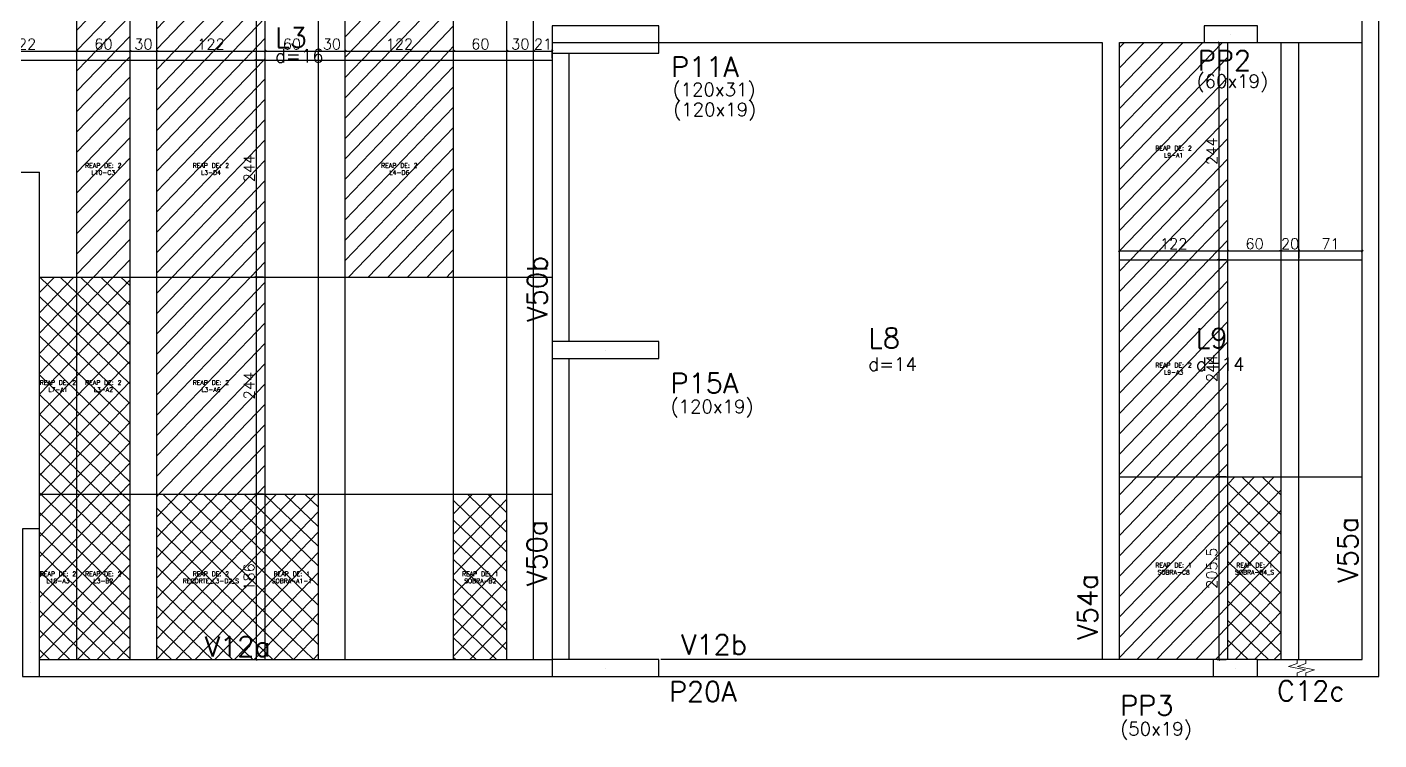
# Model space of a CAD drawing. Extents: x -40810 to 33675, y -2018 to 21213.
# Drawn here: x 19049 to 20570, y 14398 to 15199 of the extents above; entities that cross this region are included whole.
import ezdxf
from ezdxf.enums import TextEntityAlignment as Align

# ---------------------------------------------------------------- set-up
doc = ezdxf.new("R2010")
doc.units = 0
doc.linetypes.add('ESTILO_TQS_0001', pattern=[1, 0.7, -0.3])
doc.layers.get('0').update_dxf_attribs({"color": 1, "lineweight": 9})
for name, color, linetype in [('1', 5, 'Continuous'), ('10', 7, 'Continuous'), ('12', 3, 'Continuous'), ('13', 7, 'Continuous'), ('201', 7, 'ESTILO_TQS_0001'), ('242', 3, 'Continuous'), ('3', 2, 'Continuous'), ('4', 2, 'Continuous'), ('8', 5, 'Continuous'), ('9', 3, 'Continuous'), ('NOMENCLATURA', 7, 'Continuous'), ('P-NOTAS', 7, 'Continuous'), ('Painéis', 255, 'Continuous')]:
    doc.layers.add(name, color=color, linetype=linetype)
doc.layers.add('REAPROVEITAMENTO', color=251, linetype='Continuous', lineweight=9)
doc.styles.add('Romans', font='romans.shx', dxfattribs={"height": 12})
doc.styles.get("Standard").update_dxf_attribs({"font": 'romans.shx', "width": 0.8})
doc.styles.add('standart', font='txt.shx')
doc.dimstyles.new('cotas', dxfattribs={"dimtxt": 9, "dimasz": 2, "dimexe": 2, "dimexo": 2, "dimgap": 2, "dimtad": 1, "dimdec": 1, "dimzin": 12, "dimdsep": 46, "dimtxsty": 'Romans', "dimblk": 'OBLIQUE', "dimcen": 9, "dimclrd": 4, "dimclre": 4, "dimclrt": 240, "dimaunit": 1, "dimadec": 8, "dimazin": 3, "dimtfac": 1, "dimtdec": 1, "dimtix": 1, "dimtmove": 0, "dimatfit": 2, "dimldrblk": 'OBLIQUE', "dimfxl": 1, "dimtolj": 1, "dimtzin": 0, "dimlwd": -1, "dimlwe": -1, "dimarcsym": 0})
pattern_1 = [(46, (-222.171, -201.545), (-11.419519, 11.027702), [])]
pattern_2 = [(46, (-222.171, -201.545), (-11.419519, 11.027702), []), (136, (-222.171, -201.545), (-11.027702, -11.419519), [])]

# ---------------------------------------------------------------- blocks, each defined once
blk = doc.blocks.new('_Oblique')
at = {"color": 0, "linetype": 'ByBlock', "lineweight": -2}
blk.add_line((-0.5, -0.5), (0.5, 0.5), dxfattribs=at)
blk = doc.blocks.new('*D4034')
at = {"layer": 'Defpoints', "color": 0, "linetype": 'Continuous', "ltscale": 30, "transparency": 16777216}
for p in [(19104.7, 15172.2), (18982.7, 15162.2), (19104.7, 15162.2)]:
    blk.add_point(p, dxfattribs=at)
at = {"layer": 'P-NOTAS', "color": 4, "linetype": 'Continuous', "ltscale": 30, "transparency": 16777216}
for p, q in [((18982.7, 15164.2), (18982.7, 15174.2)), ((18982.7, 15172.2), (19104.7, 15172.2)), ((19104.7, 15164.2), (19104.7, 15174.2))]:
    blk.add_line(p, q, dxfattribs=at)
at = {"layer": 'P-NOTAS', "color": 4, "linetype": 'Continuous', "ltscale": 30, "transparency": 16777216, "xscale": 2, "yscale": 2, "zscale": 2, "rotation": 180}
blk.add_blockref('_Oblique', (18982.7, 15172.2), dxfattribs=at)
at = {"layer": 'P-NOTAS', "color": 4, "linetype": 'Continuous', "ltscale": 30, "transparency": 16777216, "xscale": 2, "yscale": 2, "zscale": 2}
blk.add_blockref('_Oblique', (19104.7, 15172.2), dxfattribs=at)
at = {"layer": 'P-NOTAS', "color": 240, "linetype": 'Continuous', "ltscale": 30, "transparency": 16777216, "insert": (19043.7, 15180.2), "char_height": 12, "attachment_point": 5, "style": 'Romans'}
blk.add_mtext('\\A1;122', dxfattribs=at)
blk = doc.blocks.new('*D4035')
at = {"layer": 'Defpoints', "color": 0, "linetype": 'Continuous', "ltscale": 30, "transparency": 16777216}
for p in [(19164.7, 15172.2), (19104.7, 15162.2), (19164.7, 15162.2)]:
    blk.add_point(p, dxfattribs=at)
at = {"layer": 'P-NOTAS', "color": 4, "linetype": 'Continuous', "ltscale": 30, "transparency": 16777216}
for p, q in [((19104.7, 15164.2), (19104.7, 15174.2)), ((19104.7, 15172.2), (19164.7, 15172.2)), ((19164.7, 15164.2), (19164.7, 15174.2))]:
    blk.add_line(p, q, dxfattribs=at)
at = {"layer": 'P-NOTAS', "color": 4, "linetype": 'Continuous', "ltscale": 30, "transparency": 16777216, "xscale": 2, "yscale": 2, "zscale": 2, "rotation": 180}
blk.add_blockref('_Oblique', (19104.7, 15172.2), dxfattribs=at)
at = {"layer": 'P-NOTAS', "color": 4, "linetype": 'Continuous', "ltscale": 30, "transparency": 16777216, "xscale": 2, "yscale": 2, "zscale": 2}
blk.add_blockref('_Oblique', (19164.7, 15172.2), dxfattribs=at)
at = {"layer": 'P-NOTAS', "color": 240, "linetype": 'Continuous', "ltscale": 30, "transparency": 16777216, "insert": (19134.7, 15180.2), "char_height": 12, "attachment_point": 5, "style": 'Romans'}
blk.add_mtext('\\A1;60', dxfattribs=at)
blk = doc.blocks.new('*D4036')
at = {"layer": 'Defpoints', "color": 0, "linetype": 'Continuous', "ltscale": 30, "transparency": 16777216}
for p in [(19194.7, 15172.2), (19164.7, 15162.2), (19194.7, 15162.2)]:
    blk.add_point(p, dxfattribs=at)
at = {"layer": 'P-NOTAS', "color": 4, "linetype": 'Continuous', "ltscale": 30, "transparency": 16777216}
for p, q in [((19164.7, 15164.2), (19164.7, 15174.2)), ((19164.7, 15172.2), (19194.7, 15172.2)), ((19194.7, 15164.2), (19194.7, 15174.2))]:
    blk.add_line(p, q, dxfattribs=at)
at = {"layer": 'P-NOTAS', "color": 4, "linetype": 'Continuous', "ltscale": 30, "transparency": 16777216, "xscale": 2, "yscale": 2, "zscale": 2, "rotation": 180}
blk.add_blockref('_Oblique', (19164.7, 15172.2), dxfattribs=at)
at = {"layer": 'P-NOTAS', "color": 4, "linetype": 'Continuous', "ltscale": 30, "transparency": 16777216, "xscale": 2, "yscale": 2, "zscale": 2}
blk.add_blockref('_Oblique', (19194.7, 15172.2), dxfattribs=at)
at = {"layer": 'P-NOTAS', "color": 240, "linetype": 'Continuous', "ltscale": 30, "transparency": 16777216, "insert": (19179.7, 15180.2), "char_height": 12, "attachment_point": 5, "style": 'Romans'}
blk.add_mtext('\\A1;30', dxfattribs=at)
blk = doc.blocks.new('*D4037')
at = {"layer": 'Defpoints', "color": 0, "linetype": 'Continuous', "ltscale": 30, "transparency": 16777216}
for p in [(19316.7, 15172.2), (19194.7, 15162.2), (19316.7, 15162.2)]:
    blk.add_point(p, dxfattribs=at)
at = {"layer": 'P-NOTAS', "color": 4, "linetype": 'Continuous', "ltscale": 30, "transparency": 16777216}
for p, q in [((19194.7, 15164.2), (19194.7, 15174.2)), ((19194.7, 15172.2), (19316.7, 15172.2)), ((19316.7, 15164.2), (19316.7, 15174.2))]:
    blk.add_line(p, q, dxfattribs=at)
at = {"layer": 'P-NOTAS', "color": 4, "linetype": 'Continuous', "ltscale": 30, "transparency": 16777216, "xscale": 2, "yscale": 2, "zscale": 2, "rotation": 180}
blk.add_blockref('_Oblique', (19194.7, 15172.2), dxfattribs=at)
at = {"layer": 'P-NOTAS', "color": 4, "linetype": 'Continuous', "ltscale": 30, "transparency": 16777216, "xscale": 2, "yscale": 2, "zscale": 2}
blk.add_blockref('_Oblique', (19316.7, 15172.2), dxfattribs=at)
at = {"layer": 'P-NOTAS', "color": 240, "linetype": 'Continuous', "ltscale": 30, "transparency": 16777216, "insert": (19255.7, 15180.2), "char_height": 12, "attachment_point": 5, "style": 'Romans'}
blk.add_mtext('\\A1;122', dxfattribs=at)
blk = doc.blocks.new('*D4038')
at = {"layer": 'Defpoints', "color": 0, "linetype": 'Continuous', "ltscale": 30, "transparency": 16777216}
for p in [(19376.7, 15172.2), (19316.7, 15162.2), (19376.7, 15162.2)]:
    blk.add_point(p, dxfattribs=at)
at = {"layer": 'P-NOTAS', "color": 4, "linetype": 'Continuous', "ltscale": 30, "transparency": 16777216}
for p, q in [((19316.7, 15164.2), (19316.7, 15174.2)), ((19316.7, 15172.2), (19376.7, 15172.2)), ((19376.7, 15164.2), (19376.7, 15174.2))]:
    blk.add_line(p, q, dxfattribs=at)
at = {"layer": 'P-NOTAS', "color": 4, "linetype": 'Continuous', "ltscale": 30, "transparency": 16777216, "xscale": 2, "yscale": 2, "zscale": 2, "rotation": 180}
blk.add_blockref('_Oblique', (19316.7, 15172.2), dxfattribs=at)
at = {"layer": 'P-NOTAS', "color": 4, "linetype": 'Continuous', "ltscale": 30, "transparency": 16777216, "xscale": 2, "yscale": 2, "zscale": 2}
blk.add_blockref('_Oblique', (19376.7, 15172.2), dxfattribs=at)
at = {"layer": 'P-NOTAS', "color": 240, "linetype": 'Continuous', "ltscale": 30, "transparency": 16777216, "insert": (19346.7, 15180.2), "char_height": 12, "attachment_point": 5, "style": 'Romans'}
blk.add_mtext('\\A1;60', dxfattribs=at)
blk = doc.blocks.new('*D4039')
at = {"layer": 'Defpoints', "color": 0, "linetype": 'Continuous', "ltscale": 30, "transparency": 16777216}
for p in [(19406.7, 15172.2), (19376.7, 15162.2), (19406.7, 15162.2)]:
    blk.add_point(p, dxfattribs=at)
at = {"layer": 'P-NOTAS', "color": 4, "linetype": 'Continuous', "ltscale": 30, "transparency": 16777216}
for p, q in [((19376.7, 15164.2), (19376.7, 15174.2)), ((19376.7, 15172.2), (19406.7, 15172.2)), ((19406.7, 15164.2), (19406.7, 15174.2))]:
    blk.add_line(p, q, dxfattribs=at)
at = {"layer": 'P-NOTAS', "color": 4, "linetype": 'Continuous', "ltscale": 30, "transparency": 16777216, "xscale": 2, "yscale": 2, "zscale": 2, "rotation": 180}
blk.add_blockref('_Oblique', (19376.7, 15172.2), dxfattribs=at)
at = {"layer": 'P-NOTAS', "color": 4, "linetype": 'Continuous', "ltscale": 30, "transparency": 16777216, "xscale": 2, "yscale": 2, "zscale": 2}
blk.add_blockref('_Oblique', (19406.7, 15172.2), dxfattribs=at)
at = {"layer": 'P-NOTAS', "color": 240, "linetype": 'Continuous', "ltscale": 30, "transparency": 16777216, "insert": (19391.7, 15180.2), "char_height": 12, "attachment_point": 5, "style": 'Romans'}
blk.add_mtext('\\A1;30', dxfattribs=at)
blk = doc.blocks.new('*D4040')
at = {"layer": 'Defpoints', "color": 0, "linetype": 'Continuous', "ltscale": 30, "transparency": 16777216}
for p in [(19528.7, 15172.2), (19406.7, 15162.2), (19528.7, 15162.2)]:
    blk.add_point(p, dxfattribs=at)
at = {"layer": 'P-NOTAS', "color": 4, "linetype": 'Continuous', "ltscale": 30, "transparency": 16777216}
for p, q in [((19406.7, 15164.2), (19406.7, 15174.2)), ((19406.7, 15172.2), (19528.7, 15172.2)), ((19528.7, 15164.2), (19528.7, 15174.2))]:
    blk.add_line(p, q, dxfattribs=at)
at = {"layer": 'P-NOTAS', "color": 4, "linetype": 'Continuous', "ltscale": 30, "transparency": 16777216, "xscale": 2, "yscale": 2, "zscale": 2, "rotation": 180}
blk.add_blockref('_Oblique', (19406.7, 15172.2), dxfattribs=at)
at = {"layer": 'P-NOTAS', "color": 4, "linetype": 'Continuous', "ltscale": 30, "transparency": 16777216, "xscale": 2, "yscale": 2, "zscale": 2}
blk.add_blockref('_Oblique', (19528.7, 15172.2), dxfattribs=at)
at = {"layer": 'P-NOTAS', "color": 240, "linetype": 'Continuous', "ltscale": 30, "transparency": 16777216, "insert": (19467.7, 15180.2), "char_height": 12, "attachment_point": 5, "style": 'Romans'}
blk.add_mtext('\\A1;122', dxfattribs=at)
blk = doc.blocks.new('*D4041')
at = {"layer": 'Defpoints', "color": 0, "linetype": 'Continuous', "ltscale": 30, "transparency": 16777216}
for p in [(19588.7, 15172.2), (19528.7, 15162.2), (19588.7, 15162.2)]:
    blk.add_point(p, dxfattribs=at)
at = {"layer": 'P-NOTAS', "color": 4, "linetype": 'Continuous', "ltscale": 30, "transparency": 16777216}
for p, q in [((19528.7, 15164.2), (19528.7, 15174.2)), ((19528.7, 15172.2), (19588.7, 15172.2)), ((19588.7, 15164.2), (19588.7, 15174.2))]:
    blk.add_line(p, q, dxfattribs=at)
at = {"layer": 'P-NOTAS', "color": 4, "linetype": 'Continuous', "ltscale": 30, "transparency": 16777216, "xscale": 2, "yscale": 2, "zscale": 2, "rotation": 180}
blk.add_blockref('_Oblique', (19528.7, 15172.2), dxfattribs=at)
at = {"layer": 'P-NOTAS', "color": 4, "linetype": 'Continuous', "ltscale": 30, "transparency": 16777216, "xscale": 2, "yscale": 2, "zscale": 2}
blk.add_blockref('_Oblique', (19588.7, 15172.2), dxfattribs=at)
at = {"layer": 'P-NOTAS', "color": 240, "linetype": 'Continuous', "ltscale": 30, "transparency": 16777216, "insert": (19558.7, 15180.2), "char_height": 12, "attachment_point": 5, "style": 'Romans'}
blk.add_mtext('\\A1;60', dxfattribs=at)
blk = doc.blocks.new('*D4042')
at = {"layer": 'Defpoints', "color": 0, "linetype": 'Continuous', "ltscale": 30, "transparency": 16777216}
for p in [(19618.7, 15172.2), (19588.7, 15162.2), (19618.7, 15162.2)]:
    blk.add_point(p, dxfattribs=at)
at = {"layer": 'P-NOTAS', "color": 4, "linetype": 'Continuous', "ltscale": 30, "transparency": 16777216}
for p, q in [((19588.7, 15164.2), (19588.7, 15174.2)), ((19588.7, 15172.2), (19618.7, 15172.2)), ((19618.7, 15164.2), (19618.7, 15174.2))]:
    blk.add_line(p, q, dxfattribs=at)
at = {"layer": 'P-NOTAS', "color": 4, "linetype": 'Continuous', "ltscale": 30, "transparency": 16777216, "xscale": 2, "yscale": 2, "zscale": 2, "rotation": 180}
blk.add_blockref('_Oblique', (19588.7, 15172.2), dxfattribs=at)
at = {"layer": 'P-NOTAS', "color": 4, "linetype": 'Continuous', "ltscale": 30, "transparency": 16777216, "xscale": 2, "yscale": 2, "zscale": 2}
blk.add_blockref('_Oblique', (19618.7, 15172.2), dxfattribs=at)
at = {"layer": 'P-NOTAS', "color": 240, "linetype": 'Continuous', "ltscale": 30, "transparency": 16777216, "insert": (19603.7, 15180.2), "char_height": 12, "attachment_point": 5, "style": 'Romans'}
blk.add_mtext('\\A1;30', dxfattribs=at)
blk = doc.blocks.new('*D4043')
at = {"layer": 'Defpoints', "color": 0, "linetype": 'Continuous', "ltscale": 30, "transparency": 16777216}
for p in [(19639.7, 15172.2), (19618.7, 15162.2), (19639.7, 15162.2)]:
    blk.add_point(p, dxfattribs=at)
at = {"layer": 'P-NOTAS', "color": 4, "linetype": 'Continuous', "ltscale": 30, "transparency": 16777216}
for p, q in [((19618.7, 15164.2), (19618.7, 15174.2)), ((19618.7, 15172.2), (19639.7, 15172.2)), ((19639.7, 15164.2), (19639.7, 15174.2))]:
    blk.add_line(p, q, dxfattribs=at)
at = {"layer": 'P-NOTAS', "color": 4, "linetype": 'Continuous', "ltscale": 30, "transparency": 16777216, "xscale": 2, "yscale": 2, "zscale": 2, "rotation": 180}
blk.add_blockref('_Oblique', (19618.7, 15172.2), dxfattribs=at)
at = {"layer": 'P-NOTAS', "color": 4, "linetype": 'Continuous', "ltscale": 30, "transparency": 16777216, "xscale": 2, "yscale": 2, "zscale": 2}
blk.add_blockref('_Oblique', (19639.7, 15172.2), dxfattribs=at)
at = {"layer": 'P-NOTAS', "color": 240, "linetype": 'Continuous', "ltscale": 30, "transparency": 16777216, "insert": (19629.2, 15180.2), "char_height": 12, "attachment_point": 5, "style": 'Romans'}
blk.add_mtext('\\A1;21', dxfattribs=at)
blk = doc.blocks.new('*D4046')
at = {"layer": 'Defpoints', "color": 0, "linetype": 'Continuous', "ltscale": 30, "transparency": 16777216}
for p in [(19316.6, 15406.2), (19306.6, 15162.2), (19316.6, 15162.2)]:
    blk.add_point(p, dxfattribs=at)
at = {"layer": 'P-NOTAS', "color": 4, "linetype": 'Continuous', "ltscale": 30, "transparency": 16777216}
for p, q in [((19314.6, 15406.2), (19304.6, 15406.2)), ((19306.6, 15406.2), (19306.6, 15162.2)), ((19314.6, 15162.2), (19304.6, 15162.2))]:
    blk.add_line(p, q, dxfattribs=at)
at = {"layer": 'P-NOTAS', "color": 4, "linetype": 'Continuous', "ltscale": 30, "transparency": 16777216, "xscale": 2, "yscale": 2, "zscale": 2}
for p, rotation in [((19306.6, 15406.2), 90), ((19306.6, 15162.2), 270)]:
    blk.add_blockref('_Oblique', p, dxfattribs=dict(at, rotation=rotation))
at = {"layer": 'P-NOTAS', "color": 240, "linetype": 'Continuous', "ltscale": 30, "transparency": 16777216, "insert": (19298.6, 15284.2), "char_height": 12, "attachment_point": 5, "rotation": 90, "style": 'Romans'}
blk.add_mtext('\\A1;244', dxfattribs=at)
blk = doc.blocks.new('*D4047')
at = {"layer": 'Defpoints', "color": 0, "linetype": 'Continuous', "ltscale": 30, "transparency": 16777216}
for p in [(19316.6, 15162.2), (19306.6, 14918.2), (19316.6, 14918.2)]:
    blk.add_point(p, dxfattribs=at)
at = {"layer": 'P-NOTAS', "color": 4, "linetype": 'Continuous', "ltscale": 30, "transparency": 16777216}
for p, q in [((19314.6, 15162.2), (19304.6, 15162.2)), ((19306.6, 15162.2), (19306.6, 14918.2)), ((19314.6, 14918.2), (19304.6, 14918.2))]:
    blk.add_line(p, q, dxfattribs=at)
at = {"layer": 'P-NOTAS', "color": 4, "linetype": 'Continuous', "ltscale": 30, "transparency": 16777216, "xscale": 2, "yscale": 2, "zscale": 2}
for p, rotation in [((19306.6, 15162.2), 90), ((19306.6, 14918.2), 270)]:
    blk.add_blockref('_Oblique', p, dxfattribs=dict(at, rotation=rotation))
at = {"layer": 'P-NOTAS', "color": 240, "linetype": 'Continuous', "ltscale": 30, "transparency": 16777216, "insert": (19298.6, 15040.2), "char_height": 12, "attachment_point": 5, "rotation": 90, "style": 'Romans'}
blk.add_mtext('\\A1;244', dxfattribs=at)
blk = doc.blocks.new('*D4048')
at = {"layer": 'Defpoints', "color": 0, "linetype": 'Continuous', "ltscale": 30, "transparency": 16777216}
for p in [(19316.6, 14918.2), (19306.6, 14674.2), (19316.6, 14674.2)]:
    blk.add_point(p, dxfattribs=at)
at = {"layer": 'P-NOTAS', "color": 4, "linetype": 'Continuous', "ltscale": 30, "transparency": 16777216}
for p, q in [((19314.6, 14918.2), (19304.6, 14918.2)), ((19306.6, 14918.2), (19306.6, 14674.2)), ((19314.6, 14674.2), (19304.6, 14674.2))]:
    blk.add_line(p, q, dxfattribs=at)
at = {"layer": 'P-NOTAS', "color": 4, "linetype": 'Continuous', "ltscale": 30, "transparency": 16777216, "xscale": 2, "yscale": 2, "zscale": 2}
for p, rotation in [((19306.6, 14918.2), 90), ((19306.6, 14674.2), 270)]:
    blk.add_blockref('_Oblique', p, dxfattribs=dict(at, rotation=rotation))
at = {"layer": 'P-NOTAS', "color": 240, "linetype": 'Continuous', "ltscale": 30, "transparency": 16777216, "insert": (19298.6, 14796.2), "char_height": 12, "attachment_point": 5, "rotation": 90, "style": 'Romans'}
blk.add_mtext('\\A1;244', dxfattribs=at)
blk = doc.blocks.new('*D4049')
at = {"layer": 'Defpoints', "color": 0, "linetype": 'Continuous', "ltscale": 30, "transparency": 16777216}
for p in [(19316.6, 14674.2), (19306.6, 14488.2), (19316.6, 14488.2)]:
    blk.add_point(p, dxfattribs=at)
at = {"layer": 'P-NOTAS', "color": 4, "linetype": 'Continuous', "ltscale": 30, "transparency": 16777216}
for p, q in [((19314.6, 14674.2), (19304.6, 14674.2)), ((19306.6, 14674.2), (19306.6, 14488.2)), ((19314.6, 14488.2), (19304.6, 14488.2))]:
    blk.add_line(p, q, dxfattribs=at)
at = {"layer": 'P-NOTAS', "color": 4, "linetype": 'Continuous', "ltscale": 30, "transparency": 16777216, "xscale": 2, "yscale": 2, "zscale": 2}
for p, rotation in [((19306.6, 14674.2), 90), ((19306.6, 14488.2), 270)]:
    blk.add_blockref('_Oblique', p, dxfattribs=dict(at, rotation=rotation))
at = {"layer": 'P-NOTAS', "color": 240, "linetype": 'Continuous', "ltscale": 30, "transparency": 16777216, "insert": (19298.6, 14581.2), "char_height": 12, "attachment_point": 5, "rotation": 90, "style": 'Romans'}
blk.add_mtext('\\A1;186', dxfattribs=at)
blk = doc.blocks.new('*D4057')
at = {"layer": 'Defpoints', "color": 0, "linetype": 'Continuous', "ltscale": 30, "transparency": 16777216}
for p in [(20277.7, 14937.7), (20399.7, 14947.7), (20399.7, 14937.7)]:
    blk.add_point(p, dxfattribs=at)
at = {"layer": 'P-NOTAS', "color": 4, "linetype": 'Continuous', "ltscale": 30, "transparency": 16777216}
for p, q in [((20277.7, 14939.7), (20277.7, 14949.7)), ((20277.7, 14947.7), (20399.7, 14947.7)), ((20399.7, 14939.7), (20399.7, 14949.7))]:
    blk.add_line(p, q, dxfattribs=at)
at = {"layer": 'P-NOTAS', "color": 4, "linetype": 'Continuous', "ltscale": 30, "transparency": 16777216, "xscale": 2, "yscale": 2, "zscale": 2, "rotation": 180}
blk.add_blockref('_Oblique', (20277.7, 14947.7), dxfattribs=at)
at = {"layer": 'P-NOTAS', "color": 4, "linetype": 'Continuous', "ltscale": 30, "transparency": 16777216, "xscale": 2, "yscale": 2, "zscale": 2}
blk.add_blockref('_Oblique', (20399.7, 14947.7), dxfattribs=at)
at = {"layer": 'P-NOTAS', "color": 240, "linetype": 'Continuous', "ltscale": 30, "transparency": 16777216, "insert": (20338.7, 14955.7), "char_height": 12, "attachment_point": 5, "style": 'Romans'}
blk.add_mtext('\\A1;122', dxfattribs=at)
blk = doc.blocks.new('*D4058')
at = {"layer": 'Defpoints', "color": 0, "linetype": 'Continuous', "ltscale": 30, "transparency": 16777216}
for p in [(20399.7, 14937.7), (20459.7, 14947.7), (20459.7, 14937.7)]:
    blk.add_point(p, dxfattribs=at)
at = {"layer": 'P-NOTAS', "color": 4, "linetype": 'Continuous', "ltscale": 30, "transparency": 16777216}
for p, q in [((20399.7, 14939.7), (20399.7, 14949.7)), ((20399.7, 14947.7), (20459.7, 14947.7)), ((20459.7, 14939.7), (20459.7, 14949.7))]:
    blk.add_line(p, q, dxfattribs=at)
at = {"layer": 'P-NOTAS', "color": 4, "linetype": 'Continuous', "ltscale": 30, "transparency": 16777216, "xscale": 2, "yscale": 2, "zscale": 2, "rotation": 180}
blk.add_blockref('_Oblique', (20399.7, 14947.7), dxfattribs=at)
at = {"layer": 'P-NOTAS', "color": 4, "linetype": 'Continuous', "ltscale": 30, "transparency": 16777216, "xscale": 2, "yscale": 2, "zscale": 2}
blk.add_blockref('_Oblique', (20459.7, 14947.7), dxfattribs=at)
at = {"layer": 'P-NOTAS', "color": 240, "linetype": 'Continuous', "ltscale": 30, "transparency": 16777216, "insert": (20429.7, 14955.7), "char_height": 12, "attachment_point": 5, "style": 'Romans'}
blk.add_mtext('\\A1;60', dxfattribs=at)
blk = doc.blocks.new('*D4059')
at = {"layer": 'Defpoints', "color": 0, "linetype": 'Continuous', "ltscale": 30, "transparency": 16777216}
for p in [(20459.7, 14937.7), (20479.7, 14947.7), (20479.7, 14937.7)]:
    blk.add_point(p, dxfattribs=at)
at = {"layer": 'P-NOTAS', "color": 4, "linetype": 'Continuous', "ltscale": 30, "transparency": 16777216}
for p, q in [((20459.7, 14947.7), (20457.7, 14947.7)), ((20459.7, 14939.7), (20459.7, 14949.7)), ((20459.7, 14947.7), (20479.7, 14947.7)), ((20479.7, 14939.7), (20479.7, 14949.7)), ((20479.7, 14947.7), (20481.7, 14947.7))]:
    blk.add_line(p, q, dxfattribs=at)
at = {"layer": 'P-NOTAS', "color": 4, "linetype": 'Continuous', "ltscale": 30, "transparency": 16777216, "xscale": 2, "yscale": 2, "zscale": 2}
blk.add_blockref('_Oblique', (20459.7, 14947.7), dxfattribs=at)
at = {"layer": 'P-NOTAS', "color": 4, "linetype": 'Continuous', "ltscale": 30, "transparency": 16777216, "xscale": 2, "yscale": 2, "zscale": 2, "rotation": 180}
blk.add_blockref('_Oblique', (20479.7, 14947.7), dxfattribs=at)
at = {"layer": 'P-NOTAS', "color": 240, "linetype": 'Continuous', "ltscale": 30, "transparency": 16777216, "insert": (20469.7, 14955.7), "char_height": 12, "attachment_point": 5, "style": 'Romans'}
blk.add_mtext('\\A1;20', dxfattribs=at)
blk = doc.blocks.new('*D4060')
at = {"layer": 'Defpoints', "color": 0, "linetype": 'Continuous', "ltscale": 30, "transparency": 16777216}
for p in [(20479.7, 14937.7), (20550.7, 14947.7), (20550.7, 14937.7)]:
    blk.add_point(p, dxfattribs=at)
at = {"layer": 'P-NOTAS', "color": 4, "linetype": 'Continuous', "ltscale": 30, "transparency": 16777216}
for p, q in [((20479.7, 14939.7), (20479.7, 14949.7)), ((20479.7, 14947.7), (20550.7, 14947.7)), ((20550.7, 14939.7), (20550.7, 14949.7))]:
    blk.add_line(p, q, dxfattribs=at)
at = {"layer": 'P-NOTAS', "color": 4, "linetype": 'Continuous', "ltscale": 30, "transparency": 16777216, "xscale": 2, "yscale": 2, "zscale": 2, "rotation": 180}
blk.add_blockref('_Oblique', (20479.7, 14947.7), dxfattribs=at)
at = {"layer": 'P-NOTAS', "color": 4, "linetype": 'Continuous', "ltscale": 30, "transparency": 16777216, "xscale": 2, "yscale": 2, "zscale": 2}
blk.add_blockref('_Oblique', (20550.7, 14947.7), dxfattribs=at)
at = {"layer": 'P-NOTAS', "color": 240, "linetype": 'Continuous', "ltscale": 30, "transparency": 16777216, "insert": (20515.2, 14955.7), "char_height": 12, "attachment_point": 5, "style": 'Romans'}
blk.add_mtext('\\A1;71', dxfattribs=at)
blk = doc.blocks.new('*D4061')
at = {"layer": 'Defpoints', "color": 0, "linetype": 'Continuous', "ltscale": 30, "transparency": 16777216}
for p in [(20399.6, 15181.7), (20389.6, 14937.7), (20399.6, 14937.7)]:
    blk.add_point(p, dxfattribs=at)
at = {"layer": 'P-NOTAS', "color": 4, "linetype": 'Continuous', "ltscale": 30, "transparency": 16777216}
for p, q in [((20397.6, 15181.7), (20387.6, 15181.7)), ((20389.6, 15181.7), (20389.6, 14937.7)), ((20397.6, 14937.7), (20387.6, 14937.7))]:
    blk.add_line(p, q, dxfattribs=at)
at = {"layer": 'P-NOTAS', "color": 4, "linetype": 'Continuous', "ltscale": 30, "transparency": 16777216, "xscale": 2, "yscale": 2, "zscale": 2}
for p, rotation in [((20389.6, 15181.7), 90), ((20389.6, 14937.7), 270)]:
    blk.add_blockref('_Oblique', p, dxfattribs=dict(at, rotation=rotation))
at = {"layer": 'P-NOTAS', "color": 240, "linetype": 'Continuous', "ltscale": 30, "transparency": 16777216, "insert": (20381.6, 15059.7), "char_height": 12, "attachment_point": 5, "rotation": 90, "style": 'Romans'}
blk.add_mtext('\\A1;244', dxfattribs=at)
blk = doc.blocks.new('*D4062')
at = {"layer": 'Defpoints', "color": 0, "linetype": 'Continuous', "ltscale": 30, "transparency": 16777216}
for p in [(20399.6, 14937.7), (20389.6, 14693.7), (20399.6, 14693.7)]:
    blk.add_point(p, dxfattribs=at)
at = {"layer": 'P-NOTAS', "color": 4, "linetype": 'Continuous', "ltscale": 30, "transparency": 16777216}
for p, q in [((20397.6, 14937.7), (20387.6, 14937.7)), ((20389.6, 14937.7), (20389.6, 14693.7)), ((20397.6, 14693.7), (20387.6, 14693.7))]:
    blk.add_line(p, q, dxfattribs=at)
at = {"layer": 'P-NOTAS', "color": 4, "linetype": 'Continuous', "ltscale": 30, "transparency": 16777216, "xscale": 2, "yscale": 2, "zscale": 2}
for p, rotation in [((20389.6, 14937.7), 90), ((20389.6, 14693.7), 270)]:
    blk.add_blockref('_Oblique', p, dxfattribs=dict(at, rotation=rotation))
at = {"layer": 'P-NOTAS', "color": 240, "linetype": 'Continuous', "ltscale": 30, "transparency": 16777216, "insert": (20381.6, 14815.7), "char_height": 12, "attachment_point": 5, "rotation": 90, "style": 'Romans'}
blk.add_mtext('\\A1;244', dxfattribs=at)
blk = doc.blocks.new('*D4063')
at = {"layer": 'Defpoints', "color": 0, "linetype": 'Continuous', "ltscale": 30, "transparency": 16777216}
for p in [(20399.6, 14693.7), (20389.6, 14488.2), (20399.6, 14488.2)]:
    blk.add_point(p, dxfattribs=at)
at = {"layer": 'P-NOTAS', "color": 4, "linetype": 'Continuous', "ltscale": 30, "transparency": 16777216}
for p, q in [((20397.6, 14693.7), (20387.6, 14693.7)), ((20389.6, 14693.7), (20389.6, 14488.2)), ((20397.6, 14488.2), (20387.6, 14488.2))]:
    blk.add_line(p, q, dxfattribs=at)
at = {"layer": 'P-NOTAS', "color": 4, "linetype": 'Continuous', "ltscale": 30, "transparency": 16777216, "xscale": 2, "yscale": 2, "zscale": 2}
for p, rotation in [((20389.6, 14693.7), 90), ((20389.6, 14488.2), 270)]:
    blk.add_blockref('_Oblique', p, dxfattribs=dict(at, rotation=rotation))
at = {"layer": 'P-NOTAS', "color": 240, "linetype": 'Continuous', "ltscale": 30, "transparency": 16777216, "insert": (20381.6, 14591), "char_height": 12, "attachment_point": 5, "rotation": 90, "style": 'Romans'}
blk.add_mtext('\\A1;205.5', dxfattribs=at)

msp = doc.modelspace()

# ---------------------------------------------------------------- hatches: boundary and pattern name
at = {"layer": 'REAPROVEITAMENTO', "linetype": 'Continuous', "ltscale": 30, "true_color": 0xf8d731, "transparency": 33554687}
h = msp.add_hatch(dxfattribs=at)
h.set_pattern_fill('ANSI31', color=40, scale=5, angle=1)
h.set_pattern_definition(pattern_1)
h.paths.add_polyline_path([(19164.652, 15406.224), (19104.652, 15406.224), (19104.652, 15162.224), (19164.652, 15162.224)])
h = msp.add_hatch(dxfattribs=at)
h.set_pattern_fill('ANSI31', color=40, scale=5, angle=1)
h.set_pattern_definition(pattern_1)
h.paths.add_polyline_path([(19316.652, 15406.224), (19194.652, 15406.224), (19194.652, 15162.224), (19316.652, 15162.224)])
h = msp.add_hatch(dxfattribs=at)
h.set_pattern_fill('ANSI31', color=40, scale=5, angle=1)
h.set_pattern_definition(pattern_1)
h.paths.add_polyline_path([(19528.652, 15406.224), (19406.652, 15406.224), (19406.652, 15162.224), (19528.652, 15162.224)])
h = msp.add_hatch(dxfattribs=at)
h.set_pattern_fill('ANSI31', color=40, scale=5, angle=1)
h.set_pattern_definition(pattern_1)
h.paths.add_polyline_path([(20399.652, 15181.724), (20373.152, 15181.724), (20277.623, 15181.724), (20277.623, 14937.724), (20399.652, 14937.724)])
h = msp.add_hatch(dxfattribs=at)
h.set_pattern_fill('ANSI31', color=40, scale=5, angle=1)
h.set_pattern_definition(pattern_1)
h.paths.add_polyline_path([(19164.652, 15162.224), (19104.652, 15162.224), (19104.652, 14918.224), (19164.652, 14918.224)])
h = msp.add_hatch(dxfattribs=at)
h.set_pattern_fill('ANSI31', color=40, scale=5, angle=1)
h.set_pattern_definition(pattern_1)
h.paths.add_polyline_path([(19316.652, 15162.224), (19194.652, 15162.224), (19194.652, 14918.224), (19316.652, 14918.224)])
h = msp.add_hatch(dxfattribs=at)
h.set_pattern_fill('ANSI31', color=40, scale=5, angle=1)
h.set_pattern_definition(pattern_1)
h.paths.add_polyline_path([(19528.652, 15162.224), (19406.652, 15162.224), (19406.652, 14918.224), (19528.652, 14918.224)])
h = msp.add_hatch(dxfattribs=at)
h.set_pattern_fill('ANSI31', color=40, scale=5, angle=1)
h.set_pattern_definition(pattern_1)
h.paths.add_polyline_path([(20399.652, 14937.724), (20277.623, 14937.724), (20277.623, 14693.724), (20399.652, 14693.724)])
h = msp.add_hatch(dxfattribs=at)
h.set_pattern_fill('ANSI37', color=40, scale=5, angle=1)
h.set_pattern_definition(pattern_2)
h.paths.add_polyline_path([(19104.652, 14918.224), (19062.623, 14918.224), (19062.623, 14674.224), (19104.652, 14674.224)])
h = msp.add_hatch(dxfattribs=at)
h.set_pattern_fill('ANSI37', color=40, scale=5, angle=1)
h.set_pattern_definition(pattern_2)
h.paths.add_polyline_path([(19164.652, 14918.224), (19104.652, 14918.224), (19104.652, 14674.224), (19164.652, 14674.224)])
h = msp.add_hatch(dxfattribs=at)
h.set_pattern_fill('ANSI31', color=40, scale=5, angle=1)
h.set_pattern_definition(pattern_1)
h.paths.add_polyline_path([(19316.652, 14918.224), (19194.652, 14918.224), (19194.652, 14674.224), (19316.652, 14674.224)])
h = msp.add_hatch(dxfattribs=at)
h.set_pattern_fill('ANSI31', color=40, scale=5, angle=1)
h.set_pattern_definition(pattern_1)
h.paths.add_polyline_path([(20399.652, 14693.724), (20277.623, 14693.724), (20277.623, 14488.269), (20383.118, 14488.269), (20399.652, 14488.269)])
h = msp.add_hatch(dxfattribs=at)
h.set_pattern_fill('ANSI37', color=40, scale=5, angle=1)
h.set_pattern_definition(pattern_2)
h.paths.add_polyline_path([(20459.652, 14693.724), (20399.652, 14693.724), (20399.652, 14488.269), (20433.118, 14488.269), (20459.652, 14488.269)])
h = msp.add_hatch(dxfattribs=at)
h.set_pattern_fill('ANSI37', color=40, scale=5, angle=1)
h.set_pattern_definition(pattern_2)
h.paths.add_polyline_path([(19104.652, 14674.224), (19062.623, 14674.224), (19062.623, 14635.269), (19062.623, 14488.269), (19104.652, 14488.269)])
h = msp.add_hatch(dxfattribs=at)
h.set_pattern_fill('ANSI37', color=40, scale=5, angle=1)
h.set_pattern_definition(pattern_2)
h.paths.add_polyline_path([(19164.652, 14674.224), (19104.652, 14674.224), (19104.652, 14488.269), (19164.652, 14488.269)])
h = msp.add_hatch(dxfattribs=at)
h.set_pattern_fill('ANSI37', color=40, scale=5, angle=1)
h.set_pattern_definition(pattern_2)
h.paths.add_polyline_path([(19316.652, 14674.224), (19194.652, 14674.224), (19194.652, 14488.269), (19316.652, 14488.269)])
h = msp.add_hatch(dxfattribs=at)
h.set_pattern_fill('ANSI37', color=40, scale=5, angle=1)
h.set_pattern_definition(pattern_2)
h.paths.add_polyline_path([(19376.652, 14674.224), (19316.652, 14674.224), (19316.652, 14488.269), (19376.652, 14488.269)])
h = msp.add_hatch(dxfattribs=at)
h.set_pattern_fill('ANSI37', color=40, scale=5, angle=1)
h.set_pattern_definition(pattern_2)
h.paths.add_polyline_path([(19588.652, 14674.224), (19528.652, 14674.224), (19528.652, 14488.269), (19588.652, 14488.269)])

# ---------------------------------------------------------------- linework, layer by layer
for points in [[(20477.505, 14488.269), (20477.505, 14483.936), (20468.005, 14480.769), (20487.005, 14476.769), (20477.505, 14473.603), (20477.505, 14469.269)], [(20487.505, 14488.269), (20487.505, 14483.936), (20478.005, 14480.769), (20497.005, 14476.769), (20487.505, 14473.603), (20487.505, 14469.269)]]:
    msp.add_lwpolyline(points)
at = {"layer": '1'}
for p, q in [((18982.623, 15036.269), (19062.623, 15036.269)), ((20433.118, 14488.269), (20550.623, 14488.269))]:
    msp.add_line(p, q, dxfattribs=at)
for points in [[(20569.623, 15191.269), (20569.623, 15913.269)], [(20550.623, 14488.269), (20550.623, 15894.269)], [(20258.623, 14488.269), (20258.623, 15181.769)], [(20277.623, 15181.769), (20373.123, 15181.769)], [(20277.623, 14488.269), (20277.623, 15181.769)], [(20433.123, 15181.769), (20550.623, 15181.769)], [(20569.623, 14469.269), (20569.623, 15191.269)], [(19639.623, 15169.765), (19639.623, 14845.769)], [(19658.623, 14845.769), (19658.623, 15169.765)], [(19062.623, 14635.269), (19062.623, 15036.269)], [(19639.623, 14826.769), (19639.623, 14488.269)], [(19658.623, 14488.269), (19658.623, 14826.769)], [(19062.623, 14635.269), (19061.623, 14635.269)], [(19062.623, 14488.269), (19639.623, 14488.269)], [(20383.118, 14488.269), (19761.93, 14488.269)], [(19062.623, 14469.269), (19476.623, 14469.269)], [(19476.623, 14469.269), (19639.623, 14469.269)], [(19759.623, 14469.269), (20268.123, 14469.269)], [(20268.123, 14469.269), (20383.118, 14469.269)], [(20433.118, 14469.269), (20569.623, 14469.269)]]:
    msp.add_lwpolyline(points, dxfattribs=at)
at = {"layer": '201'}
msp.add_lwpolyline([(19759.623, 15181.769), (20258.623, 15181.769)], dxfattribs=at)
at = {"layer": '242'}
for p, q in [((20403.123, 15191.269), (20403.123, 15191.269)), ((19699.623, 14836.269), (19699.623, 14836.269)), ((19053.123, 14552.269), (19053.123, 14552.269)), ((19699.623, 14478.769), (19699.623, 14478.769)), ((20408.118, 14478.769), (20408.118, 14478.769))]:
    msp.add_line(p, q, dxfattribs=at)
at = {"layer": '3'}
for points in [[(19639.623, 15181.769), (19759.623, 15181.769), (19759.623, 15200.769), (19639.623, 15200.769), (19639.623, 15181.769)], [(19639.623, 14826.769), (19759.623, 14826.769), (19759.623, 14845.769), (19639.623, 14845.769), (19639.623, 14826.769)], [(19043.623, 14469.269), (19062.623, 14469.269), (19062.623, 14635.269), (19043.623, 14635.269), (19043.623, 14469.269)], [(19639.623, 14469.269), (19759.623, 14469.269), (19759.623, 14488.269), (19639.623, 14488.269), (19639.623, 14469.269)]]:
    msp.add_lwpolyline(points, dxfattribs=at)
at = {"layer": '4'}
for points in [[(20373.123, 15181.769), (20433.123, 15181.769), (20433.123, 15200.769), (20373.123, 15200.769), (20373.123, 15181.769)], [(19639.623, 15181.769), (19639.623, 15169.765), (19759.623, 15169.765), (19759.623, 15181.769)], [(20383.118, 14469.269), (20433.118, 14469.269), (20433.118, 14488.269), (20383.118, 14488.269), (20383.118, 14469.269)]]:
    msp.add_lwpolyline(points, dxfattribs=at)
at = {"layer": 'Painéis', "linetype": 'Continuous', "ltscale": 30}
for points in [[(19104.652, 14488.224), (19104.652, 15894.224)], [(19164.652, 14488.224), (19164.652, 15894.224)], [(19194.652, 14488.224), (19194.652, 15894.224)], [(19316.652, 14488.224), (19316.652, 15894.224)], [(19376.652, 14488.224), (19376.652, 15894.224)], [(19406.652, 14488.224), (19406.652, 15894.224)], [(19528.652, 14488.224), (19528.652, 15894.224)], [(19588.652, 14488.224), (19588.652, 15894.224)], [(19618.652, 14488.224), (19618.652, 15894.224)], [(20373.152, 15181.724), (20277.652, 15181.724)], [(20433.152, 15181.724), (20373.152, 15181.724)], [(20399.652, 14488.224), (20399.652, 15181.724)], [(20550.652, 15181.724), (20433.152, 15181.724)], [(20459.652, 14488.224), (20459.652, 15181.724)], [(20479.652, 14488.224), (20479.652, 15181.724)], [(18982.652, 15162.224), (19639.652, 15162.224)], [(20277.652, 14937.724), (20550.652, 14937.724)], [(19062.652, 14918.224), (19639.652, 14918.224)], [(20277.652, 14693.724), (20550.652, 14693.724)], [(19062.652, 14674.224), (19639.652, 14674.224)]]:
    msp.add_lwpolyline(points, dxfattribs=at)

# ---------------------------------------------------------------- texts
at = {"layer": '10'}
for s, p in [('L3', (19327.796, 15176.352)), ('L8', (19995.108, 14838.517)), ('L9', (20363.591, 14838.517))]:
    msp.add_text(s, height=22.5, dxfattribs=at).set_placement(p)
at = {"layer": '12'}
for s, p in [('(60x19)', (20364.424, 15130.985)), ('(120x31)', (19775.037, 15121.556)), ('(120x19)', (19775.695, 15099.177)), ('(120x19)', (19772.674, 14765.339)), ('(50x19)', (20278.563, 14403.046))]:
    msp.add_text(s, height=15, dxfattribs=at).set_placement(p)
at = {"layer": '13'}
for s, p in [('d=16', (19327.796, 15159.352)), ('d=14', (19995.108, 14813.017)), ('d=14', (20363.591, 14813.017))]:
    msp.add_text(s, height=15, dxfattribs=at).set_placement(p)
at = {"layer": '8'}
for s, p in [('V50b', (19633.998, 14868.083)), ('V50a', (19633.46, 14571.128)), ('V55a', (20545.976, 14574.839)), ('V54a', (20252.998, 14510.769))]:
    msp.add_text(s, height=22.5, rotation=90, dxfattribs=at).set_placement(p)
for s, p in [('V12a', (19248.595, 14491.976)), ('V12b', (19784.43, 14493.894)), ('C12c', (20454.917, 14441.95))]:
    msp.add_text(s, height=22.5, dxfattribs=at).set_placement(p)
at = {"layer": '9'}
for s, p in [('P11A', (19773.106, 15143.382)), ('PP2', (20365.937, 15150.43)), ('P15A', (19772.674, 14787.839)), ('P20A', (19770.873, 14441.144)), ('PP3', (20278.563, 14425.546))]:
    msp.add_text(s, height=22.5, dxfattribs=at).set_placement(p)
at = {"layer": 'NOMENCLATURA', "linetype": 'Continuous', "ltscale": 30, "style": 'standart'}
for s, p in [('REAP DE: 2', (20338.652, 15063.224)), ('L9-A1', (20338.652, 15055.224)), ('REAP DE: 2', (19134.652, 15043.724)), ('REAP DE: 2', (19255.652, 15043.724)), ('REAP DE: 2', (19467.652, 15043.724)), ('L10-C3', (19134.652, 15035.724)), ('L3-D4', (19255.652, 15035.724)), ('L4-D6', (19467.652, 15035.724)), ('REAP DE: 2', (20338.652, 14819.224)), ('L9-A3', (20338.652, 14811.224)), ('REAP DE: 2', (19083.652, 14799.724)), ('REAP DE: 2', (19134.652, 14799.724)), ('REAP DE: 2', (19255.652, 14799.724)), ('L7-A1', (19083.652, 14791.724)), ('L3-A2', (19134.652, 14791.724)), ('L3-A6', (19255.652, 14791.724)), ('REAP DE: 2', (19083.652, 14584.724)), ('REAP DE: 2', (19134.652, 14584.724)), ('REAP DE: 2', (19255.652, 14584.724)), ('REAP DE: 1', (19346.652, 14584.724)), ('REAP DE: 1', (19558.652, 14584.724)), ('REAP DE: 1', (20338.652, 14594.474)), ('SOBRA-C8', (20338.652, 14586.474)), ('SOBRA-B4_S', (20429.652, 14586.474)), ('REAP DE: 1', (20429.652, 14594.474)), ('L10-A3', (19083.652, 14576.724)), ('L3-B2', (19134.652, 14576.724)), ('RECORTE_L3-D2_S', (19255.652, 14576.724)), ('SOBRA-A1-1', (19346.652, 14576.724)), ('SOBRA-B2', (19558.652, 14576.724))]:
    msp.add_text(s, height=5, dxfattribs=at).set_placement(p, align=Align.MIDDLE_CENTER)

# ---------------------------------------------------------------- dimensions: what is measured, and where the dimension line sits
at = {"layer": 'P-NOTAS', "linetype": 'Continuous', "ltscale": 30}
for base, p1, p2, picture, middle in [((19306.629, 15162.224), (19316.629, 15406.224), (19316.629, 15162.224), '*D4046', (19298.629, 15284.224)), ((20389.629, 14937.724), (20399.629, 15181.724), (20399.629, 14937.724), '*D4061', (20381.629, 15059.724)), ((19306.629, 14918.224), (19316.629, 15162.224), (19316.629, 14918.224), '*D4047', (19298.629, 15040.224)), ((20389.629, 14693.724), (20399.629, 14937.724), (20399.629, 14693.724), '*D4062', (20381.629, 14815.724)), ((19306.629, 14674.224), (19316.629, 14918.224), (19316.629, 14674.224), '*D4048', (19298.629, 14796.224)), ((20389.629, 14488.224), (20399.629, 14693.724), (20399.629, 14488.224), '*D4063', (20381.629, 14590.974)), ((19306.629, 14488.224), (19316.629, 14674.224), (19316.629, 14488.224), '*D4049', (19298.629, 14581.224))]:
    dim = msp.add_linear_dim(base=base, p1=p1, p2=p2, angle=90, dimstyle='cotas', dxfattribs=at)
    dim.commit()
    dim.dimension.update_dxf_attribs({"geometry": picture, "text_midpoint": middle})
for base, p1, p2, picture, middle in [((19104.652, 15172.194), (18982.652, 15162.194), (19104.652, 15162.194), '*D4034', (19043.652, 15180.194)), ((19164.652, 15172.194), (19104.652, 15162.194), (19164.652, 15162.194), '*D4035', (19134.652, 15180.194)), ((19194.652, 15172.194), (19164.652, 15162.194), (19194.652, 15162.194), '*D4036', (19179.652, 15180.194)), ((19316.652, 15172.194), (19194.652, 15162.194), (19316.652, 15162.194), '*D4037', (19255.652, 15180.194)), ((19376.652, 15172.194), (19316.652, 15162.194), (19376.652, 15162.194), '*D4038', (19346.652, 15180.194)), ((19406.652, 15172.194), (19376.652, 15162.194), (19406.652, 15162.194), '*D4039', (19391.652, 15180.194)), ((19528.652, 15172.194), (19406.652, 15162.194), (19528.652, 15162.194), '*D4040', (19467.652, 15180.194)), ((19588.652, 15172.194), (19528.652, 15162.194), (19588.652, 15162.194), '*D4041', (19558.652, 15180.194)), ((19618.652, 15172.194), (19588.652, 15162.194), (19618.652, 15162.194), '*D4042', (19603.652, 15180.194)), ((19639.652, 15172.194), (19618.652, 15162.194), (19639.652, 15162.194), '*D4043', (19629.152, 15180.194)), ((20399.652, 14947.694), (20277.652, 14937.694), (20399.652, 14937.694), '*D4057', (20338.652, 14955.694)), ((20459.652, 14947.694), (20399.652, 14937.694), (20459.652, 14937.694), '*D4058', (20429.652, 14955.694)), ((20479.652, 14947.694), (20459.652, 14937.694), (20479.652, 14937.694), '*D4059', (20469.652, 14955.694)), ((20550.652, 14947.694), (20479.652, 14937.694), (20550.652, 14937.694), '*D4060', (20515.152, 14955.694))]:
    dim = msp.add_linear_dim(base=base, p1=p1, p2=p2, dimstyle='cotas', dxfattribs=at)
    dim.commit()
    dim.dimension.update_dxf_attribs({"geometry": picture, "text_midpoint": middle})

doc.saveas('drawing.dxf')
